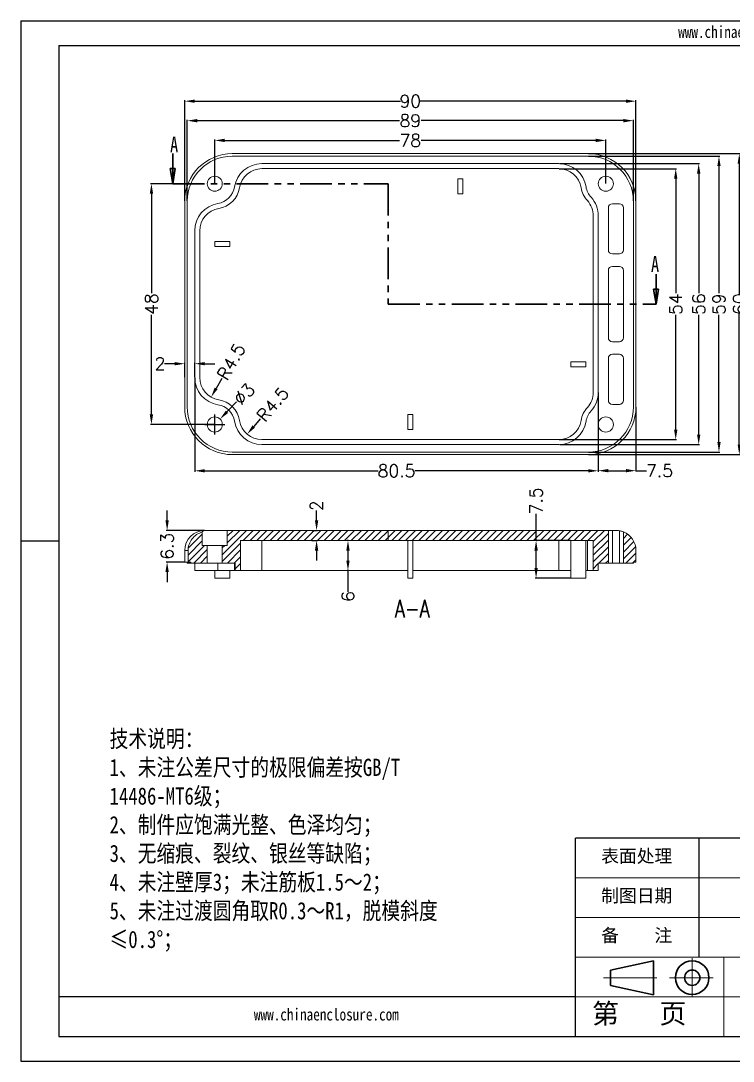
# Model space of a CAD drawing. Header units: inches. Extents: x 2606 to 3222, y 573 to 780.
# Drawn here: x 2605.5 to 2747.6, y 573 to 780.4 of the extents above; entities that cross this region are included whole.
import ezdxf

# ---------------------------------------------------------------- set-up
doc = ezdxf.new("R2010")
doc.units = ezdxf.units.IN
doc.linetypes.add('CENTER2', pattern=[28.575, 19.05, -3.175, 3.175, -3.175])
doc.linetypes.add('PHANTOM', pattern=[12.7, 6.35, -1.27, 1.27, -1.27, 1.27, -1.27])
doc.layers.add('文字', color=81, linetype='Continuous')
for name, color, linetype, lineweight in [('粗实线', 7, 'Continuous', 30), ('细实线', 3, 'Continuous', 9), ('细点划线', 2, 'CENTER2', 9)]:
    doc.layers.add(name, color=color, linetype=linetype, lineweight=lineweight)
doc.styles.add('SLDTEXTSTYLE0', font='TXT', dxfattribs={"width": 0.75})
doc.styles.add('SLDTEXTSTYLE3', font='TXT', dxfattribs={"width": 0.75, "bigfont": 'bigfont'})
doc.styles.get("Standard").update_dxf_attribs({"font": 'txt', "bigfont": 'gbcbig.shx'})
doc.styles.add('宋体', font='', dxfattribs={"width": 0.8, "height": 3.5})
doc.styles.get('宋体').set_extended_font_data('SimSun')
doc.dimstyles.new('2.5', dxfattribs={"dimtxt": 2.5, "dimasz": 2, "dimexe": 0.18, "dimexo": 0.0625, "dimgap": 0.09, "dimtad": 0, "dimzin": 12, "dimdsep": 46, "dimtxsty": 'Standard', "dimcen": 2, "dimclrd": 3, "dimclre": 3, "dimadec": 0, "dimazin": 0, "dimtfac": 1, "dimtofl": 0, "dimtmove": 0, "dimatfit": 3, "dimfxl": 1, "dimtolj": 1, "dimtzin": 0, "dimarcsym": 0})
pattern_1 = [(45, (489.4957, -516.4794), (-0.6735192, 0.6735192), [])]

# ---------------------------------------------------------------- blocks, each defined once
blk = doc.blocks.new('_CLOSED')
at = {"color": 0, "linetype": 'ByBlock', "lineweight": -2}
for p, q in [((-1, 0.166667), (0, 0)), ((-1, 0.166667), (-1, -0.166667)), ((0, 0), (-1, -0.166667)), ((0, 0), (-1, 0))]:
    blk.add_line(p, q, dxfattribs=at)
blk = doc.blocks.new('*D269')
at = {"color": 3, "lineweight": -2}
for p, q in [((2638.22, 744.44), (2638.22, 764.51)), ((2640.22, 764.33), (2681.26, 764.33)), ((2726.22, 764.33), (2685.19, 764.33)), ((2728.22, 744.44), (2728.22, 764.51))]:
    blk.add_line(p, q, dxfattribs=at)
at = {"color": 3}
for points in [[(2640.22, 764.66), (2640.22, 764), (2638.22, 764.33)], [(2726.22, 764.66), (2726.22, 764), (2728.22, 764.33)]]:
    blk.add_solid(points, dxfattribs=at)
at = {"layer": 'Defpoints', "color": 0}
for p in [(2638.22, 764.33), (2638.22, 744.38), (2728.22, 744.38)]:
    blk.add_point(p, dxfattribs=at)
at = {"color": 0, "insert": (2683.22, 764.33), "char_height": 2.5, "attachment_point": 5}
blk.add_mtext('\\A1;90', dxfattribs=at)
blk = doc.blocks.new('*D270')
at = {"color": 3, "lineweight": -2}
for p, q in [((2644.22, 747.94), (2644.22, 756.69)), ((2646.22, 756.51), (2681.05, 756.51)), ((2720.22, 756.51), (2685.4, 756.51)), ((2722.22, 747.94), (2722.22, 756.69))]:
    blk.add_line(p, q, dxfattribs=at)
at = {"color": 3}
for points in [[(2646.22, 756.85), (2646.22, 756.18), (2644.22, 756.51)], [(2720.22, 756.85), (2720.22, 756.18), (2722.22, 756.51)]]:
    blk.add_solid(points, dxfattribs=at)
at = {"layer": 'Defpoints', "color": 0}
for p in [(2722.22, 756.51), (2644.22, 747.88), (2722.22, 747.88)]:
    blk.add_point(p, dxfattribs=at)
at = {"color": 0, "insert": (2683.22, 756.51), "char_height": 2.5, "attachment_point": 5}
blk.add_mtext('\\A1;78', dxfattribs=at)
blk = doc.blocks.new('*D271')
at = {"color": 3, "lineweight": -2}
for p, q in [((2638.72, 744.44), (2638.72, 760.63)), ((2640.72, 760.45), (2681.05, 760.45)), ((2725.72, 760.45), (2685.4, 760.45)), ((2727.72, 744.44), (2727.72, 760.63))]:
    blk.add_line(p, q, dxfattribs=at)
at = {"color": 3}
for points in [[(2640.72, 760.78), (2640.72, 760.11), (2638.72, 760.45)], [(2725.72, 760.78), (2725.72, 760.11), (2727.72, 760.45)]]:
    blk.add_solid(points, dxfattribs=at)
at = {"layer": 'Defpoints', "color": 0}
for p in [(2727.72, 760.45), (2638.72, 744.38), (2727.72, 744.38)]:
    blk.add_point(p, dxfattribs=at)
at = {"color": 0, "insert": (2683.22, 760.45), "char_height": 2.5, "attachment_point": 5}
blk.add_mtext('\\A1;89', dxfattribs=at)
blk = doc.blocks.new('*D274')
at = {"color": 3, "lineweight": -2}
for p, q in [((2640.22, 709.2), (2640.22, 690.47)), ((2720.72, 706.24), (2720.72, 690.47)), ((2642.22, 690.65), (2676.84, 690.65)), ((2718.72, 690.65), (2684.1, 690.65))]:
    blk.add_line(p, q, dxfattribs=at)
at = {"color": 3}
for points in [[(2642.22, 690.98), (2642.22, 690.32), (2640.22, 690.65)], [(2718.72, 690.98), (2718.72, 690.32), (2720.72, 690.65)]]:
    blk.add_solid(points, dxfattribs=at)
at = {"layer": 'Defpoints', "color": 0}
for p in [(2640.22, 709.26), (2720.72, 706.3), (2640.22, 690.65)]:
    blk.add_point(p, dxfattribs=at)
at = {"color": 0, "insert": (2680.47, 690.65), "char_height": 2.5, "attachment_point": 5}
blk.add_mtext('\\A1;80.5', dxfattribs=at)
blk = doc.blocks.new('*D275')
at = {"color": 3, "lineweight": -2}
for p, q in [((2636.22, 712), (2634.22, 712)), ((2638.22, 709.33), (2638.22, 712.18)), ((2640.22, 709.33), (2640.22, 712.18)), ((2642.22, 712), (2644.22, 712))]:
    blk.add_line(p, q, dxfattribs=at)
at = {"color": 3}
for points in [[(2636.22, 712.33), (2636.22, 711.67), (2638.22, 712)], [(2642.22, 712.33), (2642.22, 711.67), (2640.22, 712)]]:
    blk.add_solid(points, dxfattribs=at)
at = {"layer": 'Defpoints', "color": 0}
for p in [(2638.22, 712), (2638.22, 709.26), (2640.22, 709.26)]:
    blk.add_point(p, dxfattribs=at)
at = {"color": 0, "insert": (2633.3, 712), "char_height": 2.5, "attachment_point": 5}
blk.add_mtext('\\A1;2', dxfattribs=at)
blk = doc.blocks.new('*D276')
at = {"color": 3, "lineweight": -2}
for p, q in [((2720.72, 706.24), (2720.72, 690.49)), ((2728.22, 703.32), (2728.22, 690.49)), ((2722.72, 690.67), (2726.22, 690.67)), ((2728.22, 690.67), (2730.34, 690.67))]:
    blk.add_line(p, q, dxfattribs=at)
at = {"color": 3}
for points in [[(2722.72, 691.01), (2722.72, 690.34), (2720.72, 690.67)], [(2726.22, 691.01), (2726.22, 690.34), (2728.22, 690.67)]]:
    blk.add_solid(points, dxfattribs=at)
at = {"layer": 'Defpoints', "color": 0}
for p in [(2720.72, 706.3), (2728.22, 703.38), (2728.22, 690.67)]:
    blk.add_point(p, dxfattribs=at)
at = {"color": 0, "insert": (2732.93, 690.67), "char_height": 2.5, "attachment_point": 5}
blk.add_mtext('\\A1;7.5', dxfattribs=at)
blk = doc.blocks.new('*D277')
at = {"color": 3, "lineweight": -2}
for p, q in [((2635.78, 747.88), (2631.41, 747.88)), ((2631.59, 745.88), (2631.59, 726.06)), ((2631.59, 701.88), (2631.59, 721.71)), ((2644.16, 699.88), (2631.41, 699.88))]:
    blk.add_line(p, q, dxfattribs=at)
at = {"color": 3}
for points in [[(2631.25, 745.88), (2631.92, 745.88), (2631.59, 747.88)], [(2631.25, 701.88), (2631.92, 701.88), (2631.59, 699.88)]]:
    blk.add_solid(points, dxfattribs=at)
at = {"layer": 'Defpoints', "color": 0}
for p in [(2631.59, 747.88), (2635.84, 747.88), (2644.22, 699.88)]:
    blk.add_point(p, dxfattribs=at)
at = {"color": 0, "insert": (2631.59, 723.88), "char_height": 2.5, "attachment_point": 5, "rotation": 90}
blk.add_mtext('\\A1;48', dxfattribs=at)
blk = doc.blocks.new('*D278')
at = {"color": 3, "lineweight": -2}
for p, q in [((2713.07, 751.88), (2740.92, 751.88)), ((2740.74, 749.88), (2740.74, 726.06)), ((2740.74, 697.88), (2740.74, 721.71)), ((2713.07, 695.88), (2740.92, 695.88))]:
    blk.add_line(p, q, dxfattribs=at)
at = {"color": 3}
for points in [[(2740.41, 749.88), (2741.08, 749.88), (2740.74, 751.88)], [(2740.41, 697.88), (2741.08, 697.88), (2740.74, 695.88)]]:
    blk.add_solid(points, dxfattribs=at)
at = {"layer": 'Defpoints', "color": 0}
for p in [(2713.01, 751.88), (2740.74, 751.88), (2713.01, 695.88)]:
    blk.add_point(p, dxfattribs=at)
at = {"color": 0, "insert": (2740.74, 723.88), "char_height": 2.5, "attachment_point": 5, "rotation": 90}
blk.add_mtext('\\A1;56', dxfattribs=at)
blk = doc.blocks.new('*D279')
at = {"color": 3, "lineweight": -2}
for p, q in [((2712.9, 750.88), (2736.34, 750.88)), ((2736.16, 748.88), (2736.16, 726.06)), ((2736.16, 698.88), (2736.16, 721.71)), ((2712.9, 696.88), (2736.34, 696.88))]:
    blk.add_line(p, q, dxfattribs=at)
at = {"color": 3}
for points in [[(2735.83, 748.88), (2736.5, 748.88), (2736.16, 750.88)], [(2735.83, 698.88), (2736.5, 698.88), (2736.16, 696.88)]]:
    blk.add_solid(points, dxfattribs=at)
at = {"layer": 'Defpoints', "color": 0}
for p in [(2712.84, 750.88), (2736.16, 750.88), (2712.84, 696.88)]:
    blk.add_point(p, dxfattribs=at)
at = {"color": 0, "insert": (2736.16, 723.88), "char_height": 2.5, "attachment_point": 5, "rotation": 90}
blk.add_mtext('\\A1;54', dxfattribs=at)
blk = doc.blocks.new('*D280')
at = {"color": 3, "lineweight": -2}
for p, q in [((2718.79, 753.38), (2744.97, 753.38)), ((2744.79, 751.38), (2744.79, 726.06)), ((2744.79, 696.38), (2744.79, 721.71)), ((2718.79, 694.38), (2744.97, 694.38))]:
    blk.add_line(p, q, dxfattribs=at)
at = {"color": 3}
for points in [[(2744.46, 751.38), (2745.12, 751.38), (2744.79, 753.38)], [(2744.46, 696.38), (2745.12, 696.38), (2744.79, 694.38)]]:
    blk.add_solid(points, dxfattribs=at)
at = {"layer": 'Defpoints', "color": 0}
for p in [(2718.72, 753.38), (2744.79, 753.38), (2718.72, 694.38)]:
    blk.add_point(p, dxfattribs=at)
at = {"color": 0, "insert": (2744.79, 723.88), "char_height": 2.5, "attachment_point": 5, "rotation": 90}
blk.add_mtext('\\A1;59', dxfattribs=at)
blk = doc.blocks.new('*D281')
at = {"color": 3, "lineweight": -2}
for p, q in [((2718.79, 753.88), (2749.02, 753.88)), ((2748.84, 751.88), (2748.84, 725.85)), ((2748.84, 695.88), (2748.84, 721.92)), ((2718.79, 693.88), (2749.02, 693.88))]:
    blk.add_line(p, q, dxfattribs=at)
at = {"color": 3}
for points in [[(2748.51, 751.88), (2749.18, 751.88), (2748.84, 753.88)], [(2748.51, 695.88), (2749.18, 695.88), (2748.84, 693.88)]]:
    blk.add_solid(points, dxfattribs=at)
at = {"layer": 'Defpoints', "color": 0}
for p in [(2718.72, 753.88), (2748.84, 753.88), (2718.72, 693.88)]:
    blk.add_point(p, dxfattribs=at)
at = {"color": 0, "insert": (2748.84, 723.88), "char_height": 2.5, "attachment_point": 5, "rotation": 90}
blk.add_mtext('\\A1;60', dxfattribs=at)
blk = doc.blocks.new('*D282')
at = {"color": 3, "lineweight": -2}
for p, q in [((2648.57, 704.38), (2646.65, 702.4)), ((2644.22, 697.88), (2644.22, 701.88)), ((2642.22, 699.88), (2646.22, 699.88))]:
    blk.add_line(p, q, dxfattribs=at)
at = {"color": 3}
blk.add_solid([(2646.41, 702.63), (2646.89, 702.17), (2645.27, 700.96)], dxfattribs=at)
at = {"layer": 'Defpoints', "color": 0}
for p in [(2645.27, 700.96), (2643.18, 698.8)]:
    blk.add_point(p, dxfattribs=at)
at = {"color": 0, "insert": (2650.08, 705.94), "char_height": 2.5, "attachment_point": 5, "rotation": 45.9937}
blk.add_mtext('\\A1;∅3', dxfattribs=at)
blk = doc.blocks.new('*D283')
at = {"color": 3, "lineweight": -2}
blk.add_line((2653.28, 701), (2651.98, 699.48), dxfattribs=at)
at = {"color": 3}
blk.add_solid([(2651.73, 699.7), (2652.24, 699.26), (2650.68, 697.96)], dxfattribs=at)
at = {"layer": 'Defpoints', "color": 0}
for p in [(2653.6, 701.38), (2650.68, 697.96)]:
    blk.add_point(p, dxfattribs=at)
at = {"color": 0, "insert": (2655.77, 703.92), "char_height": 2.5, "attachment_point": 5, "rotation": 49.5424}
blk.add_mtext('\\A1;R4.5', dxfattribs=at)
blk = doc.blocks.new('*D284')
at = {"color": 3, "lineweight": -2}
blk.add_line((2645.61, 709.07), (2644.49, 707.09), dxfattribs=at)
at = {"color": 3}
blk.add_solid([(2644.2, 707.25), (2644.78, 706.92), (2643.51, 705.35)], dxfattribs=at)
at = {"layer": 'Defpoints', "color": 0}
for p in [(2645.72, 709.26), (2643.51, 705.35)]:
    blk.add_point(p, dxfattribs=at)
at = {"color": 0, "insert": (2647.5, 712.41), "char_height": 2.5, "attachment_point": 5, "rotation": 60.4949}
blk.add_mtext('\\A1;R4.5', dxfattribs=at)
blk = doc.blocks.new('*D289')
at = {"color": 3, "lineweight": -2}
for p, q in [((2634.72, 680.76), (2634.72, 682.76)), ((2642.16, 678.76), (2634.54, 678.76)), ((2638.16, 672.46), (2634.54, 672.46)), ((2634.72, 670.46), (2634.72, 668.46))]:
    blk.add_line(p, q, dxfattribs=at)
at = {"color": 3}
for points in [[(2634.38, 680.76), (2635.05, 680.76), (2634.72, 678.76)], [(2634.38, 670.46), (2635.05, 670.46), (2634.72, 672.46)]]:
    blk.add_solid(points, dxfattribs=at)
at = {"layer": 'Defpoints', "color": 0}
for p in [(2634.72, 678.76), (2642.22, 678.76), (2638.22, 672.46)]:
    blk.add_point(p, dxfattribs=at)
at = {"color": 0, "insert": (2634.72, 675.61), "char_height": 2.5, "attachment_point": 5, "rotation": 90}
blk.add_mtext('\\A1;6.3', dxfattribs=at)
blk = doc.blocks.new('*D290')
at = {"color": 3, "lineweight": -2}
for p, q in [((2664.53, 680.76), (2664.53, 682.76)), ((2663.55, 678.76), (2664.71, 678.76)), ((2663.55, 676.76), (2664.71, 676.76)), ((2664.53, 674.76), (2664.53, 672.76))]:
    blk.add_line(p, q, dxfattribs=at)
at = {"color": 3}
for points in [[(2664.2, 680.76), (2664.86, 680.76), (2664.53, 678.76)], [(2664.2, 674.76), (2664.86, 674.76), (2664.53, 676.76)]]:
    blk.add_solid(points, dxfattribs=at)
at = {"layer": 'Defpoints', "color": 0}
for p in [(2663.48, 678.76), (2664.53, 678.76), (2663.48, 676.76)]:
    blk.add_point(p, dxfattribs=at)
at = {"color": 0, "insert": (2664.53, 683.68), "char_height": 2.5, "attachment_point": 5, "rotation": 90}
blk.add_mtext('\\A1;2', dxfattribs=at)
blk = doc.blocks.new('*D291')
at = {"color": 3, "lineweight": -2}
for p, q in [((2670.88, 676.76), (2670.61, 676.76)), ((2670.79, 674.76), (2670.79, 672.76)), ((2670.88, 670.76), (2670.61, 670.76)), ((2670.79, 670.76), (2670.79, 666.52))]:
    blk.add_line(p, q, dxfattribs=at)
at = {"color": 3}
for points in [[(2670.46, 674.76), (2671.12, 674.76), (2670.79, 676.76)], [(2670.46, 672.76), (2671.12, 672.76), (2670.79, 670.76)]]:
    blk.add_solid(points, dxfattribs=at)
at = {"layer": 'Defpoints', "color": 0}
for p in [(2670.79, 676.76), (2670.94, 676.76), (2670.94, 670.76)]:
    blk.add_point(p, dxfattribs=at)
at = {"color": 0, "insert": (2670.79, 665.6), "char_height": 2.5, "attachment_point": 5, "rotation": 90}
blk.add_mtext('\\A1;6', dxfattribs=at)
blk = doc.blocks.new('*D292')
at = {"color": 3, "lineweight": -2}
for p, q in [((2708.31, 676.76), (2708.31, 682.07)), ((2715.16, 676.76), (2708.13, 676.76)), ((2708.31, 671.26), (2708.31, 674.76)), ((2715.16, 669.26), (2708.13, 669.26))]:
    blk.add_line(p, q, dxfattribs=at)
at = {"color": 3}
for points in [[(2707.98, 674.76), (2708.65, 674.76), (2708.31, 676.76)], [(2707.98, 671.26), (2708.65, 671.26), (2708.31, 669.26)]]:
    blk.add_solid(points, dxfattribs=at)
at = {"layer": 'Defpoints', "color": 0}
for p in [(2708.31, 676.76), (2715.22, 676.76), (2715.22, 669.26)]:
    blk.add_point(p, dxfattribs=at)
at = {"color": 0, "insert": (2708.31, 684.66), "char_height": 2.5, "attachment_point": 5, "rotation": 90}
blk.add_mtext('\\A1;7.5', dxfattribs=at)

msp = doc.modelspace()

# ---------------------------------------------------------------- hatches: boundary and pattern name
at = {"linetype": 'Continuous', "lineweight": 0}
h = msp.add_hatch(dxfattribs=at)
h.set_pattern_fill('ANSI31', color=4, scale=0.3, style=0)
h.set_pattern_definition(pattern_1)
edge = h.paths.add_edge_path(flags=0)
edge.add_line((2639.432, 672.455), (2639.432, 672.255))
edge.add_line((2639.432, 672.255), (2642.723, 672.255))
edge.add_line((2642.723, 672.255), (2642.723, 675.755))
edge.add_line((2642.723, 675.755), (2641.723, 675.755))
edge.add_line((2641.723, 675.755), (2641.723, 678.485))
edge.add_spline(control_points=[(2641.723, 678.485), (2641.566, 678.432), (2641.412, 678.371), (2641.261, 678.302), (2640.861, 678.119), (2640.483, 677.873), (2640.157, 677.576), (2639.845, 677.291), (2639.575, 676.953), (2639.369, 676.584), (2639.167, 676.22), (2639.022, 675.818), (2638.949, 675.407), (2638.911, 675.193), (2638.891, 674.973), (2638.891, 674.755)], knot_values=[0.000949, 0.000949, 0.000949, 0.000949, 0.0014431, 0.0014431, 0.0014431, 0.002765, 0.002765, 0.002765, 0.0040322, 0.0040322, 0.0040322, 0.0052831, 0.0052831, 0.0052831, 0.0059366, 0.0059366, 0.0059366, 0.0059366], weights=[1, 1, 1, 1, 1, 1, 1, 1, 1, 1, 1, 1, 1, 1, 1, 1], degree=3, periodic=0)
edge.add_line((2638.891, 674.755), (2638.891, 672.455))
edge.add_line((2638.891, 672.455), (2639.432, 672.455))
h = msp.add_hatch(dxfattribs=at)
h.set_pattern_fill('ANSI31', color=4, scale=0.3, style=0)
h.set_pattern_definition(pattern_1)
h.paths.add_polyline_path([(2649.361, 676.755), (2678.779, 676.755), (2678.779, 678.755), (2646.723, 678.755), (2646.723, 675.755), (2645.723, 675.755), (2645.723, 672.255), (2648.312, 672.255), (2648.312, 670.755), (2649.361, 670.755)], flags=0)
h = msp.add_hatch(dxfattribs=at)
h.set_pattern_fill('ANSI31', color=4, scale=0.3, style=0)
h.set_pattern_definition(pattern_1)
h.paths.add_polyline_path([(2722.723, 678.755), (2678.779, 678.755), (2678.779, 676.755), (2719.723, 676.755), (2719.723, 670.755), (2720.723, 670.755), (2720.723, 672.255), (2722.723, 672.255)], flags=0)
h = msp.add_hatch(dxfattribs=at)
h.set_pattern_fill('ANSI31', color=4, scale=0.3, style=0)
h.set_pattern_definition(pattern_1)
edge = h.paths.add_edge_path(flags=0)
edge.add_arc((2724.223, 674.755), 4, 0, 67.97569)
edge.add_line((2725.723, 678.463), (2725.723, 672.255))
edge.add_line((2725.723, 672.255), (2727.723, 672.255))
edge.add_line((2727.723, 672.255), (2727.723, 672.455))
edge.add_line((2727.723, 672.455), (2728.223, 672.455))
edge.add_line((2728.223, 672.455), (2728.223, 674.755))

# ---------------------------------------------------------------- linework, layer by layer
for p, q in [((2605.532, 780.356), (2898.853, 780.356)), ((2605.532, 780.356), (2605.532, 572.957)), ((2613.122, 775.418), (2893.915, 775.418)), ((2613.122, 775.418), (2613.122, 577.895)), ((2613.122, 676.656), (2605.532, 676.656)), ((2605.532, 668.975), (2605.532, 572.957)), ((2775.401, 617.399), (2716.145, 617.399)), ((2716.145, 577.895), (2716.145, 617.399)), ((2740.835, 593.697), (2740.835, 617.399)), ((2716.145, 585.796), (2613.122, 585.796)), ((2613.122, 577.895), (2893.915, 577.895)), ((2605.532, 572.957), (2898.853, 572.957)), ((2605.532, 572.957), (2741.329, 572.957))]:
    msp.add_line(p, q)
at = {"color": 7, "linetype": 'Continuous', "lineweight": 30}
for p, q in [((2635.842, 753.882), (2635.842, 747.882)), ((2732.238, 729.882), (2732.238, 723.882))]:
    msp.add_line(p, q, dxfattribs=at)
at = {"color": 7, "linetype": 'Continuous', "lineweight": 15}
for p, q in [((2718.723, 753.882), (2647.723, 753.882)), ((2718.723, 753.382), (2647.723, 753.382)), ((2712.842, 751.882), (2653.604, 751.882)), ((2712.842, 750.882), (2653.604, 750.882)), ((2692.723, 748.882), (2692.723, 745.882)), ((2693.723, 748.882), (2692.723, 748.882)), ((2693.723, 745.882), (2693.723, 748.882)), ((2692.723, 745.882), (2693.723, 745.882)), ((2638.223, 744.382), (2638.223, 703.382)), ((2638.723, 744.382), (2638.723, 703.382)), ((2722.723, 743.082), (2722.723, 734.682)), ((2724.923, 743.882), (2723.523, 743.882)), ((2725.723, 734.682), (2725.723, 743.082)), ((2727.723, 703.382), (2727.723, 744.382)), ((2728.223, 703.382), (2728.223, 744.382)), ((2719.723, 706.305), (2719.723, 741.46)), ((2720.723, 706.305), (2720.723, 741.46)), ((2640.223, 738.501), (2640.223, 709.263)), ((2641.223, 738.501), (2641.223, 709.263)), ((2647.223, 736.382), (2644.223, 736.382)), ((2644.223, 736.382), (2644.223, 735.382)), ((2647.223, 735.382), (2647.223, 736.382)), ((2644.223, 735.382), (2647.223, 735.382)), ((2723.523, 733.882), (2724.923, 733.882)), ((2722.723, 730.582), (2722.723, 717.182)), ((2724.923, 731.382), (2723.523, 731.382)), ((2725.723, 717.182), (2725.723, 730.582)), ((2723.523, 716.382), (2724.923, 716.382)), ((2724.923, 713.882), (2723.523, 713.882)), ((2718.223, 712.382), (2715.223, 712.382)), ((2715.223, 712.382), (2715.223, 711.382)), ((2715.223, 711.382), (2718.223, 711.382)), ((2718.223, 711.382), (2718.223, 712.382)), ((2722.723, 713.082), (2722.723, 704.682)), ((2725.723, 704.682), (2725.723, 713.082)), ((2723.523, 703.882), (2724.923, 703.882)), ((2683.723, 701.882), (2682.723, 701.882)), ((2682.723, 701.882), (2682.723, 698.882)), ((2683.723, 698.882), (2683.723, 701.882)), ((2653.604, 696.882), (2712.842, 696.882)), ((2682.723, 698.882), (2683.723, 698.882)), ((2653.604, 695.882), (2712.842, 695.882)), ((2647.723, 694.382), (2718.723, 694.382)), ((2647.723, 693.882), (2718.723, 693.882)), ((2641.723, 675.755), (2641.723, 678.485)), ((2642.223, 678.755), (2642.491, 678.755)), ((2646.723, 678.755), (2642.491, 678.755)), ((2646.723, 678.755), (2646.723, 675.755)), ((2646.723, 678.755), (2678.779, 678.755)), ((2678.779, 676.755), (2678.779, 678.755)), ((2678.779, 678.755), (2722.723, 678.755)), ((2722.723, 672.255), (2722.723, 678.755)), ((2722.723, 678.755), (2723.523, 678.755)), ((2723.523, 678.755), (2723.523, 672.255)), ((2724.223, 678.755), (2723.523, 678.755)), ((2724.923, 672.255), (2724.923, 678.693)), ((2725.723, 678.463), (2725.723, 672.255)), ((2649.361, 670.755), (2649.361, 676.755)), ((2678.779, 676.755), (2649.361, 676.755)), ((2653.604, 676.755), (2653.604, 670.755)), ((2719.723, 676.755), (2678.779, 676.755)), ((2682.723, 669.255), (2682.723, 676.755)), ((2683.723, 669.255), (2683.723, 676.755)), ((2712.842, 670.755), (2712.842, 676.755)), ((2715.223, 669.255), (2715.223, 676.755)), ((2718.223, 669.255), (2718.223, 676.755)), ((2718.539, 670.755), (2718.539, 676.755)), ((2719.723, 676.755), (2719.723, 670.755)), ((2638.891, 674.755), (2638.223, 674.755)), ((2638.223, 674.755), (2638.223, 672.455)), ((2638.891, 674.755), (2638.891, 672.455)), ((2641.723, 675.755), (2642.723, 675.755)), ((2642.723, 672.255), (2642.723, 675.755)), ((2642.723, 675.755), (2645.723, 675.755)), ((2645.723, 675.755), (2645.723, 672.255)), ((2645.723, 675.755), (2646.723, 675.755)), ((2728.223, 672.455), (2728.223, 674.755)), ((2638.891, 672.455), (2638.223, 672.455)), ((2638.723, 672.455), (2638.723, 672.255)), ((2639.432, 672.255), (2638.723, 672.255)), ((2639.432, 672.455), (2638.891, 672.455)), ((2639.432, 672.255), (2639.432, 672.455)), ((2639.432, 672.255), (2642.723, 672.255)), ((2640.223, 670.755), (2640.223, 672.255)), ((2642.723, 672.255), (2645.723, 672.255)), ((2644.855, 670.755), (2644.855, 672.255)), ((2645.723, 672.255), (2648.312, 672.255)), ((2648.173, 670.755), (2648.173, 672.255)), ((2648.312, 672.255), (2648.312, 670.755)), ((2720.723, 670.755), (2720.723, 672.255)), ((2720.723, 672.255), (2722.723, 672.255)), ((2723.523, 672.255), (2722.723, 672.255)), ((2723.523, 672.255), (2724.923, 672.255)), ((2725.723, 672.255), (2724.923, 672.255)), ((2725.723, 672.255), (2727.723, 672.255)), ((2727.723, 672.455), (2727.723, 672.255)), ((2728.223, 672.455), (2727.723, 672.455)), ((2644.855, 670.755), (2640.223, 670.755)), ((2644.223, 669.255), (2644.223, 670.755)), ((2648.173, 670.755), (2644.855, 670.755)), ((2647.223, 669.255), (2647.223, 670.755)), ((2648.312, 670.755), (2648.173, 670.755)), ((2649.361, 670.755), (2648.312, 670.755)), ((2649.361, 670.755), (2653.604, 670.755)), ((2653.604, 670.755), (2682.723, 670.755)), ((2683.723, 670.755), (2712.842, 670.755)), ((2712.842, 670.755), (2715.223, 670.755)), ((2718.223, 670.755), (2718.539, 670.755)), ((2718.539, 670.755), (2719.723, 670.755)), ((2720.723, 670.755), (2719.723, 670.755)), ((2647.223, 669.255), (2644.223, 669.255)), ((2683.723, 669.255), (2682.723, 669.255)), ((2718.223, 669.255), (2715.223, 669.255))]:
    msp.add_line(p, q, dxfattribs=at)
at = {"color": 1, "linetype": 'PHANTOM', "lineweight": 30}
for p, q in [((2635.842, 747.882), (2678.779, 747.882)), ((2678.779, 747.882), (2678.779, 723.882)), ((2678.779, 723.882), (2732.238, 723.882))]:
    msp.add_line(p, q, dxfattribs=at)
at = {"color": 7, "linetype": 'Continuous', "lineweight": 15}
for centre in [(2644.223, 747.882), (2722.223, 747.882), (2644.223, 699.882), (2722.223, 699.882)]:
    msp.add_circle(centre, 1.5, dxfattribs=at)
for centre, radius, start, end in [((2647.723, 744.382), 9.5, 90, 180), ((2647.723, 744.382), 9, 90, 180), ((2718.723, 744.382), 9.5, 0, 90), ((2718.723, 744.382), 9, 0, 90), ((2653.604, 746.382), 5.5, 90, 170.91528), ((2653.604, 746.382), 4.5, 90, 170.91528), ((2712.842, 746.382), 5.5, 9.08472, 90), ((2712.842, 746.382), 4.5, 9.08472, 90), ((2644.223, 747.882), 4, 279.08472, 350.91528), ((2644.223, 747.882), 5, 279.08472, 350.91528), ((2722.223, 747.882), 5, 189.08472, 222.5369), ((2722.223, 747.882), 4, 189.08472, 222.5369), ((2715.223, 741.46), 5.5, 0, 42.5369), ((2645.723, 738.501), 5.5, 99.08472, 180), ((2645.723, 738.501), 4.5, 99.08472, 180), ((2715.223, 741.46), 4.5, 0, 42.5369), ((2723.523, 743.082), 0.8, 90, 180), ((2724.923, 743.082), 0.8, 0, 90), ((2723.523, 734.682), 0.8, 180, 270), ((2724.923, 734.682), 0.8, 270, 0), ((2723.523, 730.582), 0.8, 90, 180), ((2724.923, 730.582), 0.8, 0, 90), ((2723.523, 717.182), 0.8, 180, 270), ((2724.923, 717.182), 0.8, 270, 0), ((2723.523, 713.082), 0.8, 90, 180), ((2724.923, 713.082), 0.8, 0, 90), ((2645.723, 709.263), 5.5, 180, 260.91528), ((2645.723, 709.263), 4.5, 180, 260.91528), ((2715.223, 706.305), 4.5, 317.4631, 0), ((2715.223, 706.305), 5.5, 317.4631, 0), ((2647.723, 703.382), 9.5, 180, 270), ((2647.723, 703.382), 9, 180, 270), ((2644.223, 699.882), 4, 9.08472, 80.91528), ((2644.223, 699.882), 5, 9.08472, 80.91528), ((2722.223, 699.882), 5, 137.4631, 170.91528), ((2718.723, 703.382), 9, 270, 0), ((2718.723, 703.382), 9.5, 270, 0), ((2723.523, 704.682), 0.8, 180, 270), ((2724.923, 704.682), 0.8, 270, 0), ((2722.223, 699.882), 4, 137.4631, 170.91528), ((2653.604, 701.382), 5.5, 189.08472, 270), ((2653.604, 701.382), 4.5, 189.08472, 270), ((2712.842, 701.382), 4.5, 270, 350.91528), ((2712.842, 701.382), 5.5, 270, 350.91528), ((2642.223, 674.755), 4, 90, 180), ((2724.223, 674.755), 4, 79.92134, 90), ((2724.223, 674.755), 4, 0, 67.97569)]:
    msp.add_arc(centre, radius, start, end, dxfattribs=at)
for points, knots in [([(2638.891, 674.755), (2638.891, 675.17), (2638.963, 675.591), (2639.236, 676.375), (2639.441, 676.749), (2639.951, 677.405), (2640.262, 677.695), (2640.776, 678.048), (2640.956, 678.154), (2641.331, 678.339), (2641.526, 678.419), (2641.723, 678.485)], [0, 0, 0, 0, 0.25, 0.25, 0.5, 0.5, 0.75, 0.75, 0.875, 0.875, 1, 1, 1, 1]), ([(2642.491, 678.755), (2642.37, 678.755), (2642.258, 678.746), (2642.067, 678.716), (2641.987, 678.694), (2641.855, 678.643), (2641.806, 678.613), (2641.74, 678.55), (2641.723, 678.517), (2641.723, 678.485)], [0, 0, 0, 0, 0.25, 0.25, 0.5, 0.5, 0.75, 0.75, 1, 1, 1, 1]), ([(2724.923, 678.693), (2725.029, 678.675), (2725.132, 678.652), (2725.324, 678.602), (2725.412, 678.575), (2725.633, 678.502), (2725.723, 678.463), (2725.723, 678.463)], [0, 0, 0, 0, 0.25, 0.25, 0.5, 0.5, 1, 1, 1, 1])]:
    msp.add_open_spline(points, degree=3, knots=knots, dxfattribs=at)
at = {"layer": '粗实线', "color": 7}
for p, q in [((2731.76, 592.957), (2723.127, 591.128)), ((2723.127, 591.128), (2723.127, 588.075)), ((2731.76, 592.957), (2731.76, 586.192)), ((2723.127, 588.075), (2731.76, 586.192))]:
    msp.add_line(p, q, dxfattribs=at)
for radius in [3.356, 1.527]:
    msp.add_circle((2739.443, 589.601), radius, dxfattribs=at)
at = {"layer": '细实线', "color": 7}
for p, q in [((2775.401, 609.498), (2716.145, 609.498)), ((2775.401, 601.598), (2716.145, 601.598)), ((2893.915, 593.697), (2716.145, 593.697)), ((2745.773, 593.697), (2745.773, 577.895)), ((2775.401, 585.796), (2716.145, 585.796))]:
    msp.add_line(p, q, dxfattribs=at)
at = {"layer": '细点划线', "color": 7}
for p, q in [((2739.443, 593.465), (2739.443, 585.796)), ((2721.75, 589.601), (2732.421, 589.601)), ((2734.954, 589.601), (2743.629, 589.601))]:
    msp.add_line(p, q, dxfattribs=at)

# ---------------------------------------------------------------- block references
at = {"color": 7, "linetype": 'Continuous', "lineweight": 30, "xscale": 3, "yscale": 3, "zscale": 0.5, "rotation": 270}
for p in [(2635.842, 747.882), (2732.238, 723.882)]:
    msp.add_blockref('_CLOSED', p, dxfattribs=at)

# ---------------------------------------------------------------- texts
at = {"color": 7, "linetype": 'Continuous', "char_height": 3.175, "attachment_point": 1, "style": 'SLDTEXTSTYLE0'}
for insert in [(2635.306, 757.287), (2731.23, 733.447)]:
    msp.add_mtext('A', dxfattribs=dict(at, insert=insert))
at = {"color": 0, "linetype": 'Continuous', "lineweight": 0, "insert": (2683.619, 664.925), "char_height": 3.5, "attachment_point": 2, "style": 'SLDTEXTSTYLE3'}
msp.add_mtext('A-A', dxfattribs=at)
at = {"char_height": 2.59835, "width": 1476.77247, "attachment_point": 1}
for s, insert in [('{\\fSimHei|b0|i0|c134|p49;表面处理}', (2721.297, 615.157)), ('{\\fSimHei|b0|i0|c134|p49;制图日期}', (2721.297, 607.256)), ('{\\fSimHei|b0|i0|c134|p49;备    注}', (2721.297, 599.355))]:
    msp.add_mtext(s, dxfattribs=dict(at, insert=insert))
at = {"layer": '文字', "color": 0, "attachment_point": 1, "style": '宋体'}
for s, insert, char_height, width in [('www.chinaenclosure.com', (2736.654, 779.36), 2.41417, 42.41462), ('{\\H1.111x;技术说明：\\P1、未注公差尺寸的极限偏差按GB/T 14486-MT6级；\\P2、制件应饱满光整、色泽均匀；\\P3、无缩痕、裂纹、银丝等缺陷；\\P4、未注壁厚3；未注筋板1.5～2；\\P5、未注过渡圆角取R0.3～R1，脱模斜度≤0.3%%D；}', (2623.241, 638.965), 3.08629, 69.51694), ('www.chinaenclosure.com', (2652.032, 583.484), 2.41417, 42.41462)]:
    msp.add_mtext(s, dxfattribs=dict(at, insert=insert, char_height=char_height, width=width))
at = {"layer": '细实线', "color": 7, "insert": (2719.469, 584.438), "char_height": 3.95046, "width": 29.62843, "attachment_point": 1}
msp.add_mtext('{\\fSimSun|b0|i0|c134|p54;第   页}', dxfattribs=at)

# ---------------------------------------------------------------- dimensions: what is measured, and where the dimension line sits
for base, p1, p2, picture, middle in [((2638.223, 764.33), (2728.223, 744.382), (2638.223, 744.382), '*D269', (2683.223, 764.33)), ((2638.223, 712.002), (2640.223, 709.263), (2638.223, 709.263), '*D275', (2633.3, 712.002)), ((2728.223, 690.672), (2720.723, 706.305), (2728.223, 703.382), '*D276', (2732.935, 690.672))]:
    dim = msp.add_linear_dim(base=base, p1=p1, p2=p2, dimstyle='2.5')
    dim.commit()
    dim.dimension.update_dxf_attribs({"geometry": picture, "text_midpoint": middle, "dimtype": 160})
for base, p1, p2, picture, middle in [((2727.723, 760.448), (2638.723, 744.382), (2727.723, 744.382), '*D271', (2683.223, 760.448)), ((2722.223, 756.512), (2644.223, 747.882), (2722.223, 747.882), '*D270', (2683.223, 756.512)), ((2640.223, 690.651), (2720.723, 706.305), (2640.223, 709.263), '*D274', (2680.473, 690.651))]:
    dim = msp.add_linear_dim(base=base, p1=p1, p2=p2, dimstyle='2.5')
    dim.commit()
    dim.dimension.update_dxf_attribs({"geometry": picture, "text_midpoint": middle})
for base, p1, p2, picture, middle in [((2748.843, 753.882), (2718.723, 693.882), (2718.723, 753.882), '*D281', (2748.843, 723.882)), ((2744.791, 753.382), (2718.723, 694.382), (2718.723, 753.382), '*D280', (2744.791, 723.882)), ((2631.587, 747.882), (2644.223, 699.882), (2635.842, 747.882), '*D277', (2631.587, 723.882)), ((2634.717, 678.755), (2638.223, 672.455), (2642.223, 678.755), '*D289', (2634.717, 675.605))]:
    dim = msp.add_linear_dim(base=base, p1=p1, p2=p2, angle=90, dimstyle='2.5')
    dim.commit()
    dim.dimension.update_dxf_attribs({"geometry": picture, "text_midpoint": middle})
for base, p1, p2, picture, middle in [((2736.164, 750.882), (2712.842, 696.882), (2712.842, 750.882), '*D279', (2736.164, 723.882)), ((2740.745, 751.882), (2713.011, 695.885), (2713.011, 751.882), '*D278', (2740.745, 723.884)), ((2708.312, 676.755), (2715.223, 669.255), (2715.223, 676.755), '*D292', (2708.312, 684.657)), ((2664.528, 678.755), (2663.485, 676.755), (2663.485, 678.755), '*D290', (2664.528, 683.679)), ((2670.789, 676.755), (2670.942, 670.755), (2670.942, 676.755), '*D291', (2670.789, 665.599))]:
    dim = msp.add_linear_dim(base=base, p1=p1, p2=p2, angle=90, dimstyle='2.5')
    dim.commit()
    dim.dimension.update_dxf_attribs({"geometry": picture, "text_midpoint": middle, "dimtype": 160})
dim = msp.add_radius_dim(center=(2645.723, 709.263), mpoint=(2643.507, 705.347), dimstyle='2.5', override={"dimtmove": 1})
dim.commit()
dim.dimension.update_dxf_attribs({"geometry": '*D284', "text_midpoint": (2647.503, 712.409), "dimtype": 164})
dim = msp.add_diameter_dim_2p(p1=(2643.181, 698.803), p2=(2645.265, 700.961), dimstyle='2.5')
dim.commit()
dim.dimension.update_dxf_attribs({"geometry": '*D282', "text_midpoint": (2650.078, 705.944), "dimtype": 163})
dim = msp.add_radius_dim(center=(2653.604, 701.382), mpoint=(2650.684, 697.958), dimstyle='2.5')
dim.commit()
dim.dimension.update_dxf_attribs({"geometry": '*D283', "text_midpoint": (2655.771, 703.924), "dimtype": 164})

doc.saveas('drawing.dxf')
